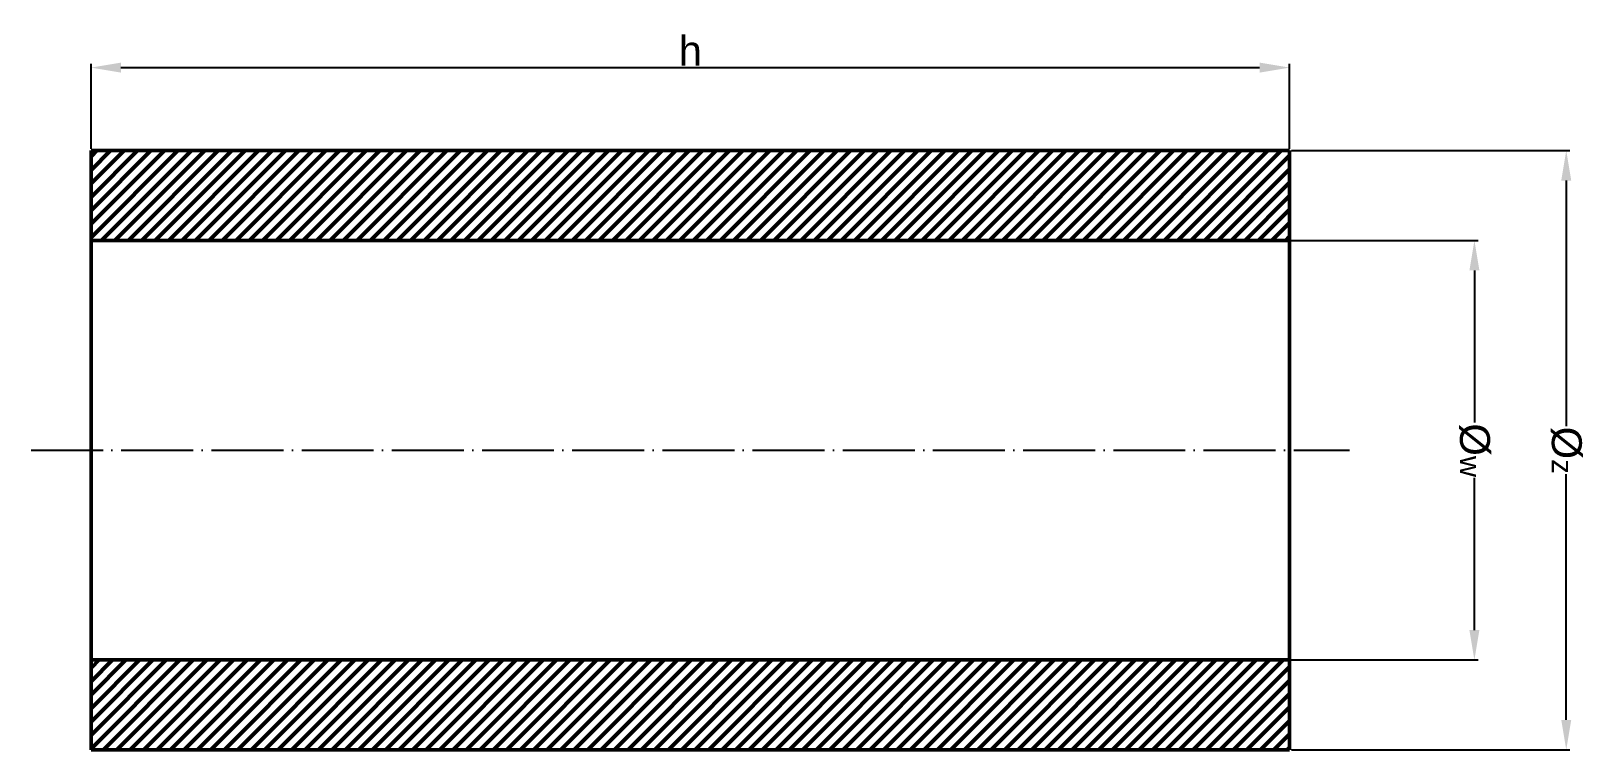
# Model space of a CAD drawing. Header units: millimetres. Extents: x 2080 to 2599, y 1700 to 1940.
import ezdxf

# ---------------------------------------------------------------- set-up
doc = ezdxf.new("R2010")
doc.units = ezdxf.units.MM
doc.linetypes.add('ACAD_ISO04W100', pattern=[30, 24, -3, 0, -3])
doc.layers.get('0').update_dxf_attribs({"lineweight": 50})
doc.layers.add('osie', color=7, linetype='ACAD_ISO04W100')
doc.layers.add('wymiar', color=7, linetype='Continuous')
doc.styles.get("Standard").update_dxf_attribs({"font": 'arial.ttf'})
doc.dimstyles.new('ISO-25', dxfattribs={"dimtxt": 2.5, "dimasz": 2.5, "dimexe": 1.25, "dimexo": 0.625, "dimtad": 1, "dimtxsty": 'Standard', "dimcen": 2.5, "dimadec": 0, "dimazin": 0, "dimtfac": 1, "dimtmove": 0, "dimatfit": 3, "dimfxl": 1, "dimarcsym": 0})

# ---------------------------------------------------------------- blocks, each defined once
blk = doc.blocks.new('*D2')
at = {"layer": 'Defpoints', "color": 0, "transparency": 16777216}
for p in [(2500, 1927.67), (2100, 1900), (2500, 1900)]:
    blk.add_point(p, dxfattribs=at)
at = {"layer": 'wymiar', "color": 0, "lineweight": -2, "transparency": 16777216}
for p, q in [((2100, 1900.62), (2100, 1928.92)), ((2110, 1927.67), (2490, 1927.67)), ((2500, 1900.62), (2500, 1928.92))]:
    blk.add_line(p, q, dxfattribs=at)
at = {"layer": 'wymiar', "color": 0, "transparency": 16777216}
for points in [[(2110, 1929.34), (2110, 1926), (2100, 1927.67)], [(2490, 1929.34), (2490, 1926), (2500, 1927.67)]]:
    blk.add_solid(points, dxfattribs=at)
at = {"layer": 'wymiar', "color": 0, "transparency": 16777216, "insert": (2300, 1933.29), "char_height": 10, "attachment_point": 5}
blk.add_mtext('h', dxfattribs=at)
blk = doc.blocks.new('*D3')
at = {"layer": 'Defpoints', "color": 0, "transparency": 16777216}
for p in [(2500, 1870), (2500, 1730), (2561.69, 1730)]:
    blk.add_point(p, dxfattribs=at)
at = {"layer": 'wymiar', "color": 0, "lineweight": -2, "transparency": 16777216}
for p, q in [((2500.63, 1870), (2562.94, 1870)), ((2561.69, 1860), (2561.69, 1809.25)), ((2561.69, 1740), (2561.69, 1790.75)), ((2500.63, 1730), (2562.94, 1730))]:
    blk.add_line(p, q, dxfattribs=at)
at = {"layer": 'wymiar', "color": 0, "transparency": 16777216}
for points in [[(2560.02, 1860), (2563.35, 1860), (2561.69, 1870)], [(2560.02, 1740), (2563.35, 1740), (2561.69, 1730)]]:
    blk.add_solid(points, dxfattribs=at)
at = {"layer": 'wymiar', "color": 0, "transparency": 16777216, "insert": (2561.69, 1800), "char_height": 10, "width": 56.9408, "attachment_point": 5, "rotation": 270}
blk.add_mtext('%%C{\\H0.7x;\\S^ w;}', dxfattribs=at)
blk = doc.blocks.new('*D4')
at = {"layer": 'Defpoints', "color": 0, "transparency": 16777216}
for p in [(2500, 1900), (2500, 1700), (2592.34, 1700)]:
    blk.add_point(p, dxfattribs=at)
at = {"layer": 'wymiar', "color": 0, "lineweight": -2, "transparency": 16777216}
for p, q in [((2500.63, 1900), (2593.59, 1900)), ((2592.34, 1890), (2592.34, 1808.02)), ((2592.34, 1710), (2592.34, 1791.98)), ((2500.63, 1700), (2593.59, 1700))]:
    blk.add_line(p, q, dxfattribs=at)
at = {"layer": 'wymiar', "color": 0, "transparency": 16777216}
for points in [[(2590.67, 1890), (2594, 1890), (2592.34, 1900)], [(2590.67, 1710), (2594, 1710), (2592.34, 1700)]]:
    blk.add_solid(points, dxfattribs=at)
at = {"layer": 'wymiar', "color": 0, "transparency": 16777216, "insert": (2592.34, 1800), "char_height": 10, "attachment_point": 5, "rotation": 270}
blk.add_mtext('%%C{\\H0.7x;\\S^ z;}', dxfattribs=at)

msp = doc.modelspace()

# ---------------------------------------------------------------- hatches: boundary and pattern name
h = msp.add_hatch()
h.set_pattern_fill('ANSI31', color=256)
h.paths.add_polyline_path([(2500, 1900), (2100, 1900), (2100, 1870), (2500, 1870)])
h.paths.add_polyline_path([(2500, 1730), (2100, 1730), (2100, 1700), (2500, 1700)])

# ---------------------------------------------------------------- linework, layer by layer
for p, q in [((2100, 1900), (2500, 1900)), ((2100, 1870), (2100, 1900)), ((2500, 1900), (2500, 1870)), ((2500, 1870), (2100, 1870)), ((2100, 1870), (2100, 1730)), ((2500, 1730), (2500, 1870)), ((2100, 1730), (2500, 1730)), ((2100, 1730), (2100, 1700)), ((2500, 1700), (2500, 1730)), ((2100, 1700), (2500, 1700))]:
    msp.add_line(p, q)
at = {"layer": 'osie'}
msp.add_line((2080, 1800), (2520, 1800), dxfattribs=at)

# ---------------------------------------------------------------- dimensions: what is measured, and where the dimension line sits
at = {"layer": 'wymiar'}
dim = msp.add_linear_dim(base=(2500, 1927.669), p1=(2100, 1900), p2=(2500, 1900), text='h', dimstyle='ISO-25', override={"dimtxt": 10, "dimasz": 10}, dxfattribs=at)
dim.commit()
dim.dimension.update_dxf_attribs({"geometry": '*D2', "text_midpoint": (2300, 1933.294)})
for base, p1, p2, text, picture, middle in [((2592.338, 1700), (2500, 1900), (2500, 1700), '%%C{\\H0.7x;\\S^ z;}', '*D4', (2592.338, 1800)), ((2561.687, 1730), (2500, 1870), (2500, 1730), '%%C{\\H0.7x;\\S^ w;}', '*D3', (2561.687, 1800))]:
    dim = msp.add_linear_dim(base=base, p1=p1, p2=p2, angle=90, text=text, dimstyle='ISO-25', override={"dimtxt": 10, "dimasz": 10, "dimtad": 2}, dxfattribs=at)
    dim.commit()
    dim.dimension.update_dxf_attribs({"geometry": picture, "text_midpoint": middle, "text_rotation": 270})

doc.saveas('drawing.dxf')
